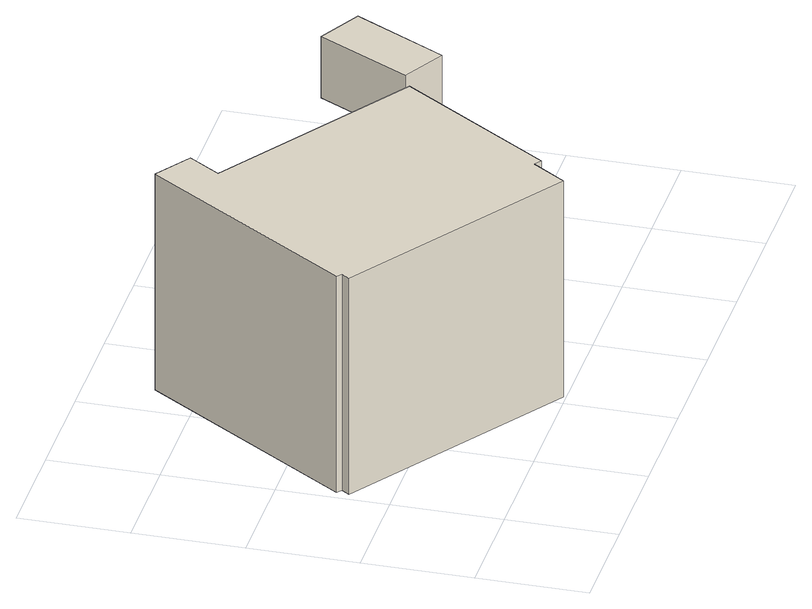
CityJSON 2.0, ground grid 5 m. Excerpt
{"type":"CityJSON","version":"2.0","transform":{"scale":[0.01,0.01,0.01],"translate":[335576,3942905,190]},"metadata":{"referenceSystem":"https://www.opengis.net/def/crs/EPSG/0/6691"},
"CityObjects":{
"building1":{"type":"Building","attributes":{"usage":"411","measuredHeight":11.9,"storeysAboveGround":2,"BuildingIDAttribute.prefecture":"14","BuildingIDAttribute.city":"14151","BuildingDetailAttribute.totalFloorArea":219.55,"BuildingDetailAttribute.buildingFootprintArea":109.78,"BuildingDetailAttribute.buildingStructureType":"601","BuildingDetailAttribute.buildingStructureOrgType":"1","BuildingDetailAttribute.orgUsage":"10","BuildingDetailAttribute.surveyYear":2015},"geometry":[{"type":"Solid","lod":"1","boundaries":[[[[0,1,2,3,4,5,6,7,8,9]],[[8,10,11,9]],[[7,12,10,8]],[[6,13,12,7]],[[5,14,13,6]],[[4,15,14,5]],[[3,16,15,4]],[[2,17,16,3]],[[1,18,17,2]],[[0,19,18,1]],[[9,11,19,0]],[[10,12,13,14,15,16,17,18,19,11]]]]}]},
"building2":{"type":"Building","attributes":{"measuredHeight":9.9,"BuildingIDAttribute.prefecture":"14","BuildingIDAttribute.city":"14151","BuildingDetailAttribute.surveyYear":2015},"geometry":[{"type":"Solid","lod":"1","boundaries":[[[[20,21,22,23]],[[22,24,25,23]],[[21,26,24,22]],[[20,27,26,21]],[[23,25,27,20]],[[24,26,27,25]]]]}]},
"building3":{"type":"Building","attributes":{"BuildingIDAttribute.prefecture":"14","BuildingIDAttribute.city":"14151","BuildingDetailAttribute.surveyYear":2015},"geometry":[{"type":"Solid","lod":"1","boundaries":[[[[28,29,30,31]],[[30,32,33,31]],[[29,34,32,30]],[[28,35,34,29]],[[31,33,35,28]],[[32,34,35,33]]]]}]}
},
"vertices":[
[850,1588,79],[753,1443,79],[1656,840,79],[1193,146,79],[1159,168,79],[1055,14,79],[44,689,79],[70,727,79],[46,744,79],[684,1699,79],[46,744,1138],[684,1699,1138],[70,727,1138],[44,689,1138],[1055,14,1138],[1159,168,1138],[1193,146,1138],[1656,840,1138],[753,1443,1138],[850,1588,1138],
[1862,680,195],[1627,304,195],[1458,409,195],[1693,786,195],[1458,409,872],[1693,786,872],[1627,304,872],[1862,680,872],
[2915,1388,383],[2687,962,383],[2484,1071,383],[2711,1496,383],[2484,1071,683],[2711,1496,683],[2687,962,683],[2915,1388,683]
]}
